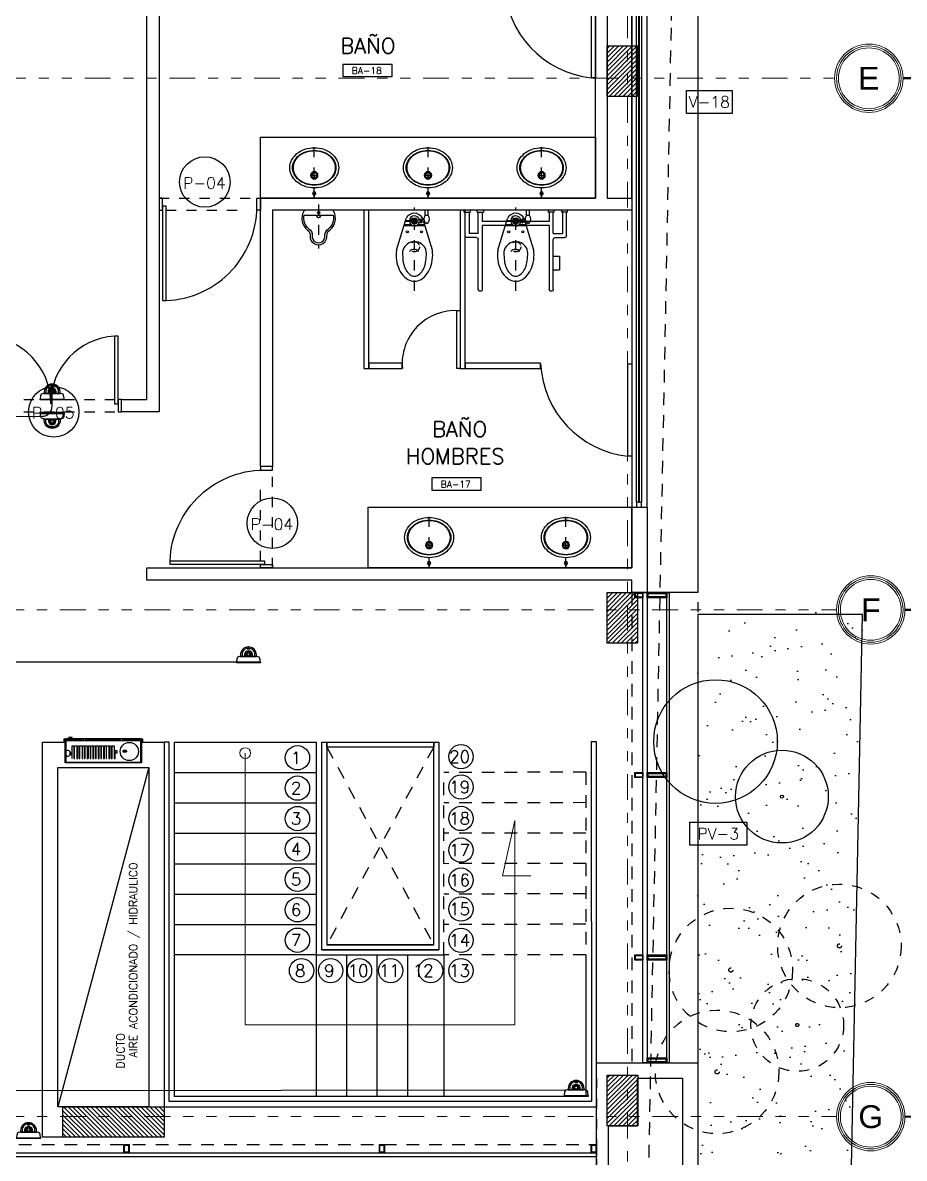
# Model space of a CAD drawing. Header units: millimetres. Extents: x 2056 to 4470, y 1400 to 3101.
# Drawn here: x 2177.15 to 2185.85, y 1517.41 to 1528.61 of the extents above; entities that cross this region are included whole.
import ezdxf
from ezdxf.enums import TextEntityAlignment as Align

# ---------------------------------------------------------------- set-up
doc = ezdxf.new("R2010")
doc.units = ezdxf.units.MM
for name, pattern in [('DASHED', [0.75, 0.5, -0.25]), ('DIVIDE', [31.75, 12.7, -6.35, 0, -6.35, 0, -6.35]), ('HIDDEN', [9.525, 6.35, -3.175]), ('HIDDEN2', [0.1875, 0.125, -0.0625])]:
    doc.linetypes.add(name, pattern=pattern)
for name, color, linetype in [('0-PROYECCION', 8, 'HIDDEN2'), ('A-252', 252, 'Continuous'), ('A-253', 253, 'Continuous'), ('A-ANNO-DIMS-GRID', 195, 'Continuous'), ('A-ANNO-DOOR', 134, 'Continuous'), ('A-ANNO-GLAZ', 124, 'Continuous'), ('A-ANNO-TEXT', 190, 'Continuous'), ('A-COLS', 6, 'Continuous'), ('A-COLS-HTCH', 8, 'Continuous'), ('A-DOOR', 154, 'Continuous'), ('A-DUCT', 251, 'Continuous'), ('A-FLOR-STRS', 2, 'Continuous'), ('A-FURN', 252, 'Continuous'), ('A-FURN-FIXD', 8, 'Continuous'), ('A-GRID-COLS', 75, 'DIVIDE'), ('A-PLAN-6', 9, 'Continuous'), ('A-PROY', 15, 'HIDDEN'), ('A-WALL-SILL', 205, 'Continuous'), ('Cableado', 134, 'Continuous'), ('Camara', 11, 'Continuous')]:
    doc.layers.add(name, color=color, linetype=linetype)
doc.layers.add('A-WALL', color=16, linetype='Continuous', lineweight=30)
doc.layers.add('PL MUEBLES', color=251, linetype='Continuous', lineweight=13)
doc.styles.add('NUEVO', font='SIMPLEX')
doc.styles.add('ROMAN', font='arial.ttf')
doc.styles.add('ROMANS', font='romans')
doc.styles.add('TEX2', font='simplex.shx')

# ---------------------------------------------------------------- blocks, each defined once
blk = doc.blocks.new('PUERTA 1.4 M - PL')
at = {"color": 251, "linetype": 'DASHED', "ltscale": 0.2}
for p, q in [((0.015, -0.086), (0.015, -1.416)), ((0.135, -0.086), (0.135, -1.416))]:
    blk.add_line(p, q, dxfattribs=at)
for points in [[(0.135, -0.051), (0.135, -0.086), (0.015, -0.086), (0.015, -0.051), (0.135, -0.051)], [(0.76, -0.086), (0.76, -0.121), (0.095, -0.121), (0.095, -0.086), (0.76, -0.086)], [(0.135, -1.451), (0.135, -1.416), (0.015, -1.416), (0.015, -1.451), (0.135, -1.451)], [(0.76, -1.416), (0.76, -1.381), (0.095, -1.381), (0.095, -1.416), (0.76, -1.416)]]:
    blk.add_lwpolyline(points)
for centre, start, end in [((0.092, -0.082), 270.2949, 356.6088), ((0.092, -1.421), 3.3912, 89.7051)]:
    blk.add_arc(centre, 0.67, start, end)
blk = doc.blocks.new('PUERTA1.00 CM-PL')
at = {"color": 251, "linetype": 'DASHED', "ltscale": 0.2}
for p, q in [((0, 0), (0.9, 0)), ((0.07, -0.12), (0.865, -0.12))]:
    blk.add_line(p, q, dxfattribs=at)
for points in [[(1, -0.12), (0.965, -0.12), (0.965, 0), (1, 0), (1, -0.12)], [(0, -0.12), (0.035, -0.12), (0.035, 0), (0, 0), (0, -0.12)], [(0.035, -1.011), (0.07, -1.011), (0.07, -0.08), (0.035, -0.08), (0.035, -1.011)]]:
    blk.add_lwpolyline(points)
blk.add_arc((0.034, -0.08), 0.932, 272.2234, 2.433)
blk = doc.blocks.new('LA04')
at = {"linetype": 'DASHED', "ltscale": 0.2}
blk.add_line((-0.055, 0), (0.45, 0), dxfattribs=at)
for p, q in [((0.166, 0), (0.166, 0.03)), ((-0.012, 0), (-0.043, 0)), ((0.166, 0), (0.135, 0)), ((0.166, 0), (0.196, 0)), ((0.166, 0), (0.166, -0.03))]:
    blk.add_line(p, q)
at = {"linetype": 'HIDDEN'}
blk.add_lwpolyline([(0.241, 0.207, -0.114209), (0.302, 0.193, -0.103673), (0.359, 0.149, -0.091583), (0.396, 0.083, -0.08455), (0.41, 0, -0.08455), (0.396, -0.083, -0.091583), (0.359, -0.149, -0.103673), (0.302, -0.193, -0.114209), (0.241, -0.207, -0.114209), (0.18, -0.193, -0.103673), (0.123, -0.149, -0.091583), (0.085, -0.083, -0.08455), (0.071, 0, -0.08455), (0.085, 0.083, -0.091583), (0.123, 0.149, -0.103673), (0.18, 0.193, -0.114209)], format="xyb", close=True, dxfattribs=at)
for centre, radius in [((-0.012, 0), 0.0165), ((0.166, 0), 0.0363), ((0.166, 0), 0.0256)]:
    blk.add_circle(centre, radius)
for centre, radius, start, end in [((0.241, 0.076), 0.165, 90, 116.6937), ((0.241, 0.076), 0.165, 63.3063, 90), ((0.289, 0.015), 0.244, 140.5184, 161.1589), ((0.289, 0.015), 0.217, 140.5184, 161.1589), ((0.259, 0.039), 0.206, 116.6937, 140.5184), ((0.259, 0.039), 0.179, 116.6937, 140.5184), ((0.241, 0.076), 0.138, 90, 116.6937), ((0.241, 0.076), 0.138, 63.3063, 90), ((0.222, 0.039), 0.179, 39.4816, 63.3063), ((0.222, 0.039), 0.206, 39.4816, 63.3063), ((0.193, 0.015), 0.217, 18.8411, 39.4816), ((0.193, 0.015), 0.244, 18.8411, 39.4816), ((0.334, 0), 0.292, 161.1589, 180), ((0.334, 0), 0.265, 161.1589, 180), ((0.147, 0), 0.265, 360, 18.8411), ((0.147, 0), 0.292, 360, 18.8411), ((0.365, 0.005), 0.323, 180.8967, 197.9444), ((0.289, -0.016), 0.244, 198.8411, 219.4816), ((0.334, 0), 0.265, 180, 198.8411), ((0.289, -0.016), 0.217, 198.8411, 219.4816), ((0.193, -0.016), 0.217, 320.5184, 341.1589), ((0.193, -0.016), 0.244, 320.5184, 341.1589), ((0.147, 0), 0.265, 341.1589, 360), ((0.147, 0), 0.292, 341.1589, 360), ((0.259, -0.04), 0.206, 219.4816, 243.3063), ((0.259, -0.04), 0.179, 219.4816, 243.3063), ((0.241, -0.077), 0.165, 243.3063, 270), ((0.241, -0.077), 0.138, 243.3063, 270), ((0.241, -0.077), 0.138, 270, 296.6937), ((0.241, -0.077), 0.165, 270, 296.6937), ((0.222, -0.04), 0.179, 296.6937, 320.5184), ((0.222, -0.04), 0.206, 296.6937, 320.5184)]:
    blk.add_arc(centre, radius, start, end)
blk = doc.blocks.new('MISNU')
for p, q in [((-0.23, 0.128), (0, 0.128)), ((0, 0.138), (0, 0.078)), ((0, 0.138), (0.02, 0.138)), ((0, 0.138), (0, 0.078)), ((-0.567, -0.001), (-0.567, 0.059)), ((-0.432, 0.059), (-0.567, 0.059)), ((-0.432, -0.001), (-0.432, 0.059)), ((-0.25, 0.018), (-0.25, 0.108)), ((0, 0.088), (-0.21, 0.088)), ((-0.21, -0.002), (-0.21, 0.088)), ((0.02, 0.078), (0, 0.078)), ((0, 0.008), (0, -0.052)), ((0, 0.008), (0.02, 0.008)), ((0, 0.008), (0, -0.052)), ((-0.76, -0.002), (-0.27, -0.002)), ((-0.13, -0.042), (-0.76, -0.042)), ((-0.13, -0.042), (-0.56, -0.042)), ((-0.21, -0.002), (0, -0.002)), ((-0.13, -0.042), (-0.13, -0.702)), ((0, -0.042), (-0.09, -0.042)), ((-0.09, -0.042), (-0.09, -0.702)), ((0.02, -0.052), (0, -0.052)), ((-0.13, -0.702), (-0.76, -0.702)), ((-0.76, -0.742), (-0.27, -0.742)), ((-0.13, -0.702), (-0.56, -0.702)), ((-0.25, -0.762), (-0.25, -0.852)), ((-0.21, -0.742), (-0.21, -0.832)), ((-0.21, -0.742), (0, -0.742)), ((0, -0.702), (-0.09, -0.702)), ((0, -0.752), (0, -0.692)), ((0, -0.752), (0, -0.692)), ((0.02, -0.692), (0, -0.692)), ((0, -0.752), (0.02, -0.752)), ((-0.23, -0.872), (0, -0.872)), ((0, -0.832), (-0.21, -0.832)), ((0, -0.882), (0, -0.822)), ((0, -0.882), (0, -0.822)), ((0.02, -0.822), (0, -0.822)), ((0, -0.882), (0.02, -0.882))]:
    blk.add_line(p, q)
for centre, start, end in [((-0.23, 0.108), 90, 180), ((-0.27, 0.018), 270, 360), ((-0.76, -0.022), 90, 270), ((-0.76, -0.722), 90, 270), ((-0.27, -0.762), 0, 90), ((-0.23, -0.852), 180, 270)]:
    blk.add_arc(centre, 0.02, start, end)
blk = doc.blocks.new('A$C5DF50C27')
at = {"linetype": 'HIDDEN2'}
for centre, radius in [((2.791, 2.847), 0.937), ((1.145, 2.481), 0.937), ((2.791, 2.847), 0.0314), ((1.145, 2.481), 0.0314), ((2.152, 1.647), 0.703), ((0.937, 0.937), 0.937), ((2.152, 1.647), 0.0236), ((0.937, 0.937), 0.0314)]:
    blk.add_circle(centre, radius, dxfattribs=at)
blk = doc.blocks.new('N-PUE')
blk.add_circle((0, 0), 0.00332)
at = {"style": 'NUEVO'}
blk.add_attdef('PUE', text='', height=0.0015, dxfattribs=at).set_placement((-0.00006, -0.00013), align=Align.MIDDLE)
blk = doc.blocks.new('REF-PU-100')
blk.add_lwpolyline([(0, 0.184), (0.74, 0.184), (0.74, 0), (0, 0)], close=True)
at = {"style": 'TEX2'}
blk.add_attdef('PU-000', text='', height=0.1, rotation=360, dxfattribs=at).set_placement((0.381, 0.041), align=Align.CENTER)
blk = doc.blocks.new('V')
blk.add_lwpolyline([(-0.003, -0.003), (-0.003, 0), (0.003, 0), (0.003, -0.003)], close=True)
at = {"style": 'NUEVO', "flags": 4}
blk.add_attdef('VEN', text='', height=0.0015, dxfattribs=at).set_placement((0, -0.0015), align=Align.MIDDLE)
blk = doc.blocks.new('P-V')
blk.add_lwpolyline([(-0.00375, -0.003), (-0.00375, 0), (0.00375, 0), (0.00375, -0.003)], close=True)
at = {"style": 'NUEVO', "flags": 4}
blk.add_attdef('PV', text='', height=0.0015, dxfattribs=at).set_placement((0, -0.0015), align=Align.MIDDLE_CENTER)
blk = doc.blocks.new('A$C35A46A2C')
for p, q in [((32.265, -16.307), (32.295, -16.307)), ((32.28, -16.316), (32.269, -16.316)), ((32.269, -16.316), (32.269, -16.32)), ((32.28, -16.312), (32.28, -16.316)), ((32.289, -16.316), (32.28, -16.316)), ((32.424, -16.329), (32.437, -16.329)), ((32.437, -16.329), (32.437, -16.291)), ((32.291, -16.831), (32.298, -16.831)), ((32.291, -16.86), (32.291, -16.831)), ((32.306, -16.86), (32.291, -16.86)), ((32.298, -16.87), (32.298, -16.831)), ((32.298, -16.831), (32.306, -16.831)), ((32.306, -16.86), (32.306, -16.831))]:
    blk.add_line(p, q)
at = {"color": 7}
for p, q in [((32.269, -16.32), (32.289, -16.32)), ((32.23, -16.752), (32.309, -16.752)), ((32.28, -16.767), (32.28, -16.752)), ((32.309, -16.767), (32.28, -16.767)), ((32.309, -16.752), (32.309, -16.767))]:
    blk.add_line(p, q, dxfattribs=at)
at = {"color": 2}
blk.add_lwpolyline([(32.421, -16.252), (32.392, -16.252), (32.392, -16.248), (32.424, -16.248), (32.424, -16.254), (32.424, -16.262), (32.404, -16.262), (32.404, -16.265), (32.192, -16.265), (32.192, -17.006), (32.404, -17.006), (32.404, -17.009), (32.424, -17.009), (32.424, -17.017), (32.424, -17.023), (32.392, -17.023), (32.392, -17.019), (32.421, -17.019), (32.421, -17.013), (32.399, -17.013), (32.399, -17.011), (32.187, -17.011), (32.187, -16.26), (32.399, -16.26), (32.399, -16.258), (32.421, -16.258)], close=True, dxfattribs=at)
at = {"color": 7}
for points in [[(32.23, -16.329), (32.354, -16.329), (32.354, -16.344), (32.23, -16.344), (32.23, -16.351), (32.353, -16.351), (32.353, -16.372), (32.23, -16.372), (32.23, -16.382)], [(32.23, -16.382), (32.354, -16.382), (32.354, -16.396), (32.23, -16.396), (32.23, -16.403), (32.353, -16.403), (32.353, -16.425), (32.23, -16.425), (32.23, -16.434)], [(32.23, -16.434), (32.354, -16.434), (32.354, -16.449), (32.23, -16.449), (32.23, -16.456), (32.353, -16.456), (32.353, -16.477), (32.23, -16.477), (32.23, -16.487)], [(32.23, -16.489), (32.354, -16.489), (32.354, -16.504), (32.23, -16.504), (32.23, -16.511), (32.353, -16.511), (32.353, -16.532), (32.23, -16.532), (32.23, -16.542)], [(32.23, -16.542), (32.354, -16.542), (32.354, -16.557), (32.23, -16.557), (32.23, -16.563), (32.353, -16.563), (32.353, -16.585), (32.23, -16.585), (32.23, -16.594)], [(32.23, -16.594), (32.354, -16.594), (32.354, -16.609), (32.23, -16.609), (32.23, -16.616), (32.353, -16.616), (32.353, -16.637), (32.23, -16.637), (32.23, -16.647)], [(32.23, -16.647), (32.354, -16.647), (32.354, -16.662), (32.23, -16.662), (32.23, -16.668), (32.353, -16.668), (32.353, -16.69), (32.23, -16.69), (32.23, -16.699)], [(32.23, -16.699), (32.354, -16.699), (32.354, -16.714), (32.23, -16.714), (32.23, -16.721), (32.353, -16.721), (32.353, -16.743), (32.23, -16.743), (32.23, -16.752)]]:
    blk.add_lwpolyline(points, dxfattribs=at)
for points in [[(32.405, -16.265), (32.405, -17.008), (32.424, -17.008), (32.424, -16.265)], [(32.405, -16.268), (32.405, -17.011), (32.424, -17.011), (32.424, -16.268)]]:
    blk.add_lwpolyline(points, close=True)
for points in [[(32.411, -16.27), (32.411, -16.44), (32.419, -16.44), (32.419, -16.27)], [(32.411, -16.455), (32.411, -16.624), (32.419, -16.624), (32.419, -16.455)], [(32.411, -16.635), (32.411, -16.805), (32.419, -16.805), (32.419, -16.635)], [(32.411, -16.822), (32.411, -16.991), (32.419, -16.991), (32.419, -16.822)]]:
    blk.add_lwpolyline(points, close=True, dxfattribs=at)
at = {"color": 1}
blk.add_circle((32.298, -16.892), 0.0899, dxfattribs=at)
at = {"color": 2}
blk.add_arc((32.28, -16.284), 0.0277, 147.5198, 32.4802, dxfattribs=at)
blk = doc.blocks.new('lote')
at = {"layer": '0-PROYECCION'}
blk.add_lwpolyline([(28.221, 54.476), (28.818, 37.127), (28.646, 33.967), (28.512, 27.473), (28.196, 12.156)], dxfattribs=at)
blk = doc.blocks.new('FLUXOMET')
at = {"linetype": 'DASHED', "ltscale": 0.2}
blk.add_line((-0.135, -0.794), (-0.135, 0.026), dxfattribs=at)
for p, q in [((-0.03, -0.05), (-0.03, 0)), ((0, -0.05), (0, 0)), ((-0.312, -0.393), (-0.217, -0.08)), ((-0.218, -0.1), (-0.169, -0.102)), ((-0.218, -0.11), (-0.169, -0.108)), ((-0.169, -0.095), (-0.169, -0.115)), ((-0.169, -0.095), (-0.16, -0.095)), ((-0.11, -0.095), (-0.075, -0.095)), ((-0.075, -0.09), (-0.075, -0.121)), ((-0.065, -0.09), (-0.065, -0.121)), ((-0.065, -0.095), (-0.041, -0.095)), ((-0.048, -0.095), (-0.053, -0.08)), ((-0.03, -0.05), (0, -0.05)), ((-0.165, -0.145), (-0.24, -0.145)), ((-0.03, -0.155), (-0.24, -0.155)), ((-0.169, -0.115), (-0.16, -0.115)), ((-0.11, -0.115), (-0.075, -0.115)), ((-0.03, -0.145), (-0.105, -0.145)), ((-0.065, -0.115), (-0.035, -0.115)), ((0.042, -0.393), (-0.042, -0.115)), ((-0.03, -0.124), (0, -0.124))]:
    blk.add_line(p, q)
for points in [[(-0.11, -0.12), (-0.11, -0.09, 0.414214), (-0.12, -0.08), (-0.15, -0.08, 0.414214), (-0.16, -0.09), (-0.16, -0.12, 0.414214), (-0.15, -0.13), (-0.12, -0.13, 0.414214)], [(-0.12, -0.11), (-0.12, -0.1, 0.414214), (-0.13, -0.09), (-0.14, -0.09, 0.414214), (-0.15, -0.1), (-0.15, -0.11, 0.414214), (-0.14, -0.12), (-0.13, -0.12, 0.414214)]]:
    blk.add_lwpolyline(points, format="xyb", close=True)
for points in [[(-0.312, -0.393, 0.031557), (-0.315, -0.44, 0.069931), (-0.301, -0.543, 0.08175), (-0.262, -0.624, 0.106924), (-0.2, -0.682, 0.135616), (-0.135, -0.7, 0.135616), (-0.07, -0.682, 0.106924), (-0.008, -0.624, 0.08175), (0.031, -0.543, 0.069931), (0.045, -0.44, 0.069931)], [(0.045, -0.44, 0.031557), (0.042, -0.393, 0.08175)], [(-0.25, -0.46, 0.061489), (-0.241, -0.536, 0.074798), (-0.216, -0.594, 0.106998), (-0.176, -0.637, 0.151173), (-0.135, -0.65, 0.151173), (-0.094, -0.637, 0.106998), (-0.054, -0.594, 0.074798), (-0.029, -0.536, 0.061489), (-0.02, -0.46, 0.061489)]]:
    blk.add_lwpolyline(points, format="xyb")
for centre in [(-0.205, -0.212), (-0.065, -0.212)]:
    blk.add_circle(centre, 0.01)
at = {"linetype": 'DASHED', "ltscale": 0.05}
blk.add_circle((-0.135, -0.36), 0.05, dxfattribs=at)
for centre, radius, start, end in [((-0.208, -0.105), 0.0105, 151.4318, 208.5682), ((-0.135, -0.123), 0.0927, 27.4359, 152.5641), ((-0.135, -0.105), 0.05, 11.537, 175.6272), ((-0.135, -0.105), 0.05, 184.3728, 348.463), ((-0.07, -0.093), 0.00585, 31.3137, 148.6863), ((0.022, -0.087), 0.0641, 144.6703, 215.3297), ((-0.052, -0.087), 0.0641, 324.6703, 35.3297), ((-0.07, -0.118), 0.00585, 211.3137, 328.6863), ((-0.015, -0.112), 0.019, 217.7739, 322.2261), ((-0.135, -0.429), 0.119, 344.9524, 195.0476), ((-0.139, -0.447), 0.0596, 42.88, 137.12)]:
    blk.add_arc(centre, radius, start, end)
blk = doc.blocks.new('ORI05')
for points in [[(0.149, -0.009, 0.237824), (0.136, 0), (0.136, 0), (-0.136, 0), (-0.136, 0, 0.118761), (-0.147, -0.01), (-0.147, -0.01, 0.352006), (-0.11, -0.197), (-0.11, -0.197, -0.298055), (-0.083, -0.251), (-0.083, -0.251, 1.114225), (0.081, -0.251), (0.081, -0.251, -0.253067), (0.112, -0.197), (0.112, -0.197, 0.351336), (0.149, -0.009)], [(-0.011, -0.025, -1), (0.014, -0.025, -1)]]:
    blk.add_lwpolyline(points, format="xyb", close=True)
at = {"linetype": 'DASHED', "ltscale": 0.2}
blk.add_lwpolyline([(0, 0.057), (0, -0.379)], dxfattribs=at)
for points in [[(-0.097, -0.182, -0.282743), (-0.141, -0.05), (-0.141, -0.05), (0.143, -0.05), (0.143, -0.05, -0.281816), (0.099, -0.182)], [(0.016, -0.05, -0.139381), (0.018, -0.059, -1), (-0.017, -0.059, -0.139381), (-0.014, -0.05)], [(0.013, -0.05, -0.160338), (0.016, -0.059, -1), (-0.015, -0.059, -0.160338), (-0.012, -0.05)], [(-0.1, -0.18, -0.298055), (-0.063, -0.253), (-0.063, -0.253, 1.114225), (0.061, -0.253)], [(0.061, -0.25, -0.253067), (0.102, -0.18)]]:
    blk.add_lwpolyline(points, format="xyb")
blk = doc.blocks.new('EJE LETRA')
at = {"const_width": 0.06}
blk.add_lwpolyline([(2.068, 0), (1.7, 0)], dxfattribs=at)
at = {"linetype": 'Continuous', "lineweight": 9}
for radius in [0.9, 0.85, 0.8]:
    blk.add_circle((0.8, 0), radius, dxfattribs=at)
at = {"lineweight": 9, "style": 'ROMAN'}
blk.add_attdef('A', (0.601, -0.273), '', height=0.6, dxfattribs=at)
blk = doc.blocks.new('EJES 2 P')
at = {"layer": 'A-COLS-HTCH'}
h = blk.add_hatch(dxfattribs=at)
h.set_pattern_fill('ANSI31', color=256, scale=0.01, style=0)
h.set_pattern_definition([(45, (-989025.667623, -1733132.15119), (-0.02245064030267, 0.02245064030267), [])])
h.paths.add_polyline_path([(22.583, 14.115), (22.883, 14.115), (22.883, 13.615), (22.583, 13.615)])
h = blk.add_hatch(dxfattribs=at)
h.set_pattern_fill('ANSI31', color=256, scale=0.01, angle=90, style=0)
h.set_pattern_definition([(135, (-989111.833194, -1733111.416112), (-0.02245064030267, -0.02245064030267), [])])
h.paths.add_polyline_path([(13.323, 13.886), (14.323, 13.886), (14.323, 13.736), (13.323, 13.736)])
h.paths.add_polyline_path([(17.212, 3.648), (18.212, 3.648), (18.212, 3.348), (17.212, 3.348)])
h = blk.add_hatch(dxfattribs=at)
h.set_pattern_fill('ANSI31', color=256, scale=0.01, style=0)
h.set_pattern_definition([(45, (-989025.667623, -1733137.39575), (-0.02245064030267, 0.02245064030267), [])])
h.paths.add_polyline_path([(22.583, 8.721), (22.883, 8.721), (22.883, 8.221), (22.583, 8.221)])
h = blk.add_hatch(dxfattribs=at)
h.set_pattern_fill('ANSI31', color=256, scale=0.01, style=0)
h.set_pattern_definition([(45, (-989025.667417, -1733142.305298), (-0.02245064030267, 0.02245064030267), [])])
h.paths.add_polyline_path([(22.584, 3.961), (22.884, 3.961), (22.884, 3.461), (22.584, 3.461)])
at = {"layer": 'A-COLS'}
for points in [[(22.583, 14.115), (22.883, 14.115), (22.883, 13.615), (22.583, 13.615)], [(22.583, 8.721), (22.883, 8.721), (22.883, 8.221), (22.583, 8.221)], [(22.584, 3.961), (22.884, 3.961), (22.884, 3.461), (22.584, 3.461)], [(17.212, 3.648), (18.212, 3.648), (18.212, 3.348), (17.212, 3.348)]]:
    blk.add_lwpolyline(points, close=True, dxfattribs=at)
at = {"layer": 'A-GRID-COLS', "lineweight": 9, "ltscale": 0.02}
blk.add_line((22.783, -0.004), (22.783, 37.109), dxfattribs=at)
for points in [[(9.913, 13.796), (24.846, 13.796)], [(-0.352, 8.551), (24.846, 8.551)], [(-0.351, 3.551), (24.847, 3.551)]]:
    blk.add_lwpolyline(points, dxfattribs=at)
at = {"layer": 'A-ANNO-DIMS-GRID'}
ref = blk.add_blockref('EJE LETRA', (24.865, 13.796), dxfattribs=dict(at, xscale=0.375, yscale=0.3749999850988388, zscale=0.375))
ref.add_attrib('A', 'E', dxfattribs={"layer": '0', "lineweight": 9, "height": 0.225, "style": 'ROMAN'}).set_placement((25.165, 13.796), align=Align.MIDDLE_CENTER)
ref = blk.add_blockref('EJE LETRA', (24.884, 8.551), dxfattribs=dict(at, xscale=0.375, yscale=0.3749999850988388, zscale=0.375))
ref.add_attrib('A', 'F', dxfattribs={"layer": '0', "lineweight": 9, "height": 0.225, "style": 'ROMAN'}).set_placement((25.184, 8.551), align=Align.MIDDLE_CENTER)
ref = blk.add_blockref('EJE LETRA', (24.884, 3.551), dxfattribs=dict(at, xscale=0.375, yscale=0.3749999850988388, zscale=0.375))
ref.add_attrib('A', 'G', dxfattribs={"layer": '0', "lineweight": 9, "height": 0.225, "style": 'ROMAN'}).set_placement((25.184, 3.551), align=Align.MIDDLE_CENTER)
blk = doc.blocks.new('ESCALERA PPAL')
at = {"layer": '0-PROYECCION'}
for p, q in [((4.06, 0.104), (2.66, 0.102)), ((2.66, -1.698), (2.66, 0.102)), ((4.06, 0.104), (4.06, -1.696)), ((4.06, -0.196), (2.66, -0.198)), ((4.06, -0.496), (2.66, -0.498)), ((4.06, -0.796), (2.66, -0.798)), ((4.06, -1.096), (2.66, -1.098)), ((4.06, -1.396), (2.66, -1.398)), ((4.06, -1.696), (2.66, -1.698))]:
    blk.add_line(p, q, dxfattribs=at)
at = {"layer": 'A-ANNO-TEXT'}
for centre in [(1.216, 0.247), (2.83, 0.258), (1.216, -0.053), (2.83, -0.042), (1.216, -0.353), (2.83, -0.352), (1.216, -0.653), (2.83, -0.664), (1.216, -0.953), (2.83, -0.96), (1.216, -1.253), (2.83, -1.246), (1.216, -1.553), (2.83, -1.554), (1.256, -1.853), (1.544, -1.853), (1.828, -1.853), (2.136, -1.853), (2.53, -1.853), (2.83, -1.853)]:
    blk.add_circle(centre, 0.12, dxfattribs=at)
at = {"layer": 'A-FLOR-STRS'}
for p, q in [((0, 0.402), (0, -3.096)), ((0, 0.402), (1.4, 0.402)), ((1.4, 0.402), (1.4, -1.698)), ((0, 0.102), (1.4, 0.102)), ((0, -0.198), (1.4, -0.198)), ((0, -0.498), (1.4, -0.498)), ((0, -0.798), (1.4, -0.798)), ((0, -1.098), (1.4, -1.098)), ((0, -1.398), (1.4, -1.398)), ((1.456, -1.648), (2.61, -1.648)), ((2.56, -1.598), (1.506, -1.598)), ((1.4, -1.698), (0, -1.698)), ((1.4, -1.698), (1.4, -3.096)), ((1.4, -1.698), (2.66, -1.698)), ((1.7, -1.698), (1.7, -3.096)), ((2, -1.698), (2, -3.096)), ((2.3, -1.698), (2.3, -3.096)), ((2.66, -1.698), (2.66, -3.096)), ((4.06, -3.096), (0, -3.096))]:
    blk.add_line(p, q, dxfattribs=at)
blk.add_lwpolyline([(4.06, -1.696), (4.06, -3.096)], dxfattribs=at)
at = {"layer": 'A-FURN'}
for points in [[(-0.05, 0.402), (-0.1, 0.402), (-0.1, -3.198), (4.115, -3.198), (4.165, -3.198), (4.165, 0.405), (4.115, 0.405), (4.116, -3.146), (-0.05, -3.146)], [(1.456, 0.402), (1.506, 0.402), (1.506, -1.598), (2.56, -1.598), (2.56, 0.402), (2.61, 0.402), (2.61, -1.648), (1.456, -1.648)]]:
    blk.add_lwpolyline(points, close=True, dxfattribs=at)
at = {"layer": 'PL MUEBLES'}
for p, q in [((0.7, 0.293), (0.7, -2.387)), ((0.7, -2.387), (1.853, -2.387))]:
    blk.add_line(p, q, dxfattribs=at)
at = {"layer": 'PL MUEBLES', "linetype": 'HIDDEN'}
blk.add_lwpolyline([(1.853, -2.387), (3.36, -2.387), (3.36, -0.372), (3.239, -0.917), (3.52, -0.917)], dxfattribs=at)
at = {"layer": 'PL MUEBLES'}
blk.add_circle((0.7, 0.293), 0.0532, dxfattribs=at)
at = {"layer": 'A-ANNO-TEXT', "style": 'ROMANS'}
for s, p in [('1', (1.202, 0.247)), ('20', (2.816, 0.258)), ('2', (1.202, -0.053)), ('19', (2.816, -0.042)), ('3', (1.202, -0.353)), ('18', (2.816, -0.352)), ('4', (1.202, -0.653)), ('17', (2.816, -0.664)), ('5', (1.202, -0.953)), ('16', (2.816, -0.96)), ('6', (1.202, -1.253)), ('15', (2.816, -1.246)), ('7', (1.202, -1.553)), ('14', (2.816, -1.554)), ('8', (1.243, -1.853)), ('9', (1.53, -1.853)), ('10', (1.814, -1.853)), ('11', (2.123, -1.853)), ('12', (2.456, -1.853)), ('13', (2.816, -1.853))]:
    blk.add_text(s, height=0.12, dxfattribs=at).set_placement(p, align=Align.MIDDLE)
blk = doc.blocks.new('Camara-B')
at = {"layer": 'Camara'}
for points in [[(-0.0297, 0.0145), (-0.0298, 0.016), (0.0293, 0.016), (0.0292, 0.0145)], [(0.0292, 0.0145), (0.0292, 0.0143), (-0.0297, 0.0143), (-0.0297, 0.0145)]]:
    blk.add_lwpolyline(points, close=True, dxfattribs=at)
for points in [[(-0.0297, 0.0139, 0.072126), (-0.0279, 0.0033, 0.171597), (-0.0271, 0.0023, 0.084432), (-0.022, 0.0001, 0.060784), (-0.0216, 0), (0.021, 0, 0.060784), (0.0215, 0.0001, 0.084432), (0.0266, 0.0023, 0.171597), (0.0274, 0.0033, 0.072126), (0.0292, 0.0139)], [(-0.0199, 0), (-0.0199, -0.0037, 1), (0.0194, -0.0037), (0.0194, 0)], [(-0.015, -0.011, 0.641525), (0.0145, -0.011), (0.0155, -0.0107), (0.0155, 0), (0.0087, 0), (0.0087, -0.0054, -1), (-0.0092, -0.0054), (-0.0092, 0), (-0.016, 0), (-0.016, -0.0107)], [(-0.0067, 0), (-0.0067, -0.0054, 1), (0.0062, -0.0054), (0.0062, 0), (0.0058, 0), (0.0058, -0.0054, -1), (-0.0063, -0.0054), (-0.0063, 0)], [(0.0029, -0.0006), (0.0029, -0.0008, -0.541232), (0.0027, -0.0009, 0.302819), (-0.0033, -0.0009, -0.541232), (-0.0034, -0.0008), (-0.0034, -0.0006, 3.288548)], [(0.0027, -0.0189, 1), (0.0027, -0.0184), (-0.0032, -0.0184, 1), (-0.0032, -0.0189)], [(0.0021, -0.0194, 1), (0.0021, -0.019), (-0.0026, -0.019, 1), (-0.0026, -0.0194)], [(0.0015, -0.02, 1), (0.0015, -0.0195), (-0.002, -0.0195, 1), (-0.002, -0.02)]]:
    blk.add_lwpolyline(points, format="xyb", close=True, dxfattribs=at)
blk.add_circle((-0.0003, -0.0055), 0.00358, dxfattribs=at)

msp = doc.modelspace()

# ---------------------------------------------------------------- hatches: boundary and pattern name
at = {"layer": 'A-PLAN-6'}
h = msp.add_hatch(dxfattribs=at)
h.set_pattern_fill('AR-SAND', color=256, scale=0.01, style=0)
h.set_pattern_definition([(37.5, (-986881.49958, -1731597.15156), (-0.01600031296, 0.48941323733), [0, -0.38608, 0, -0.4318, 0, -0.41275]), (7.5, (-986881.4996, -1731597.15156), (0.44952328314, 0.71682510057), [0, -0.20828, 0, -0.34798, 0, -0.13335]), (327.5, (-986881.812, -1731597.15156), (0.79099237024, 0.00143718468), [0, -0.127, 0, -0.4572, 0, -0.5969]), (317.5, (-986881.812, -1731597.15156), (0.76355645247, 0.22292932326), [0, -0.0635, 0, -0.29972, 0, -0.3429])])
h.paths.add_polyline_path([(2170.114, 1516.89), (2170.231, 1515.038), (2185.303, 1516.003), (2185.439, 1522.812), (2183.81, 1522.77), (2183.81, 1516.89)])

# ---------------------------------------------------------------- linework, layer by layer
at = {"layer": '0-PROYECCION'}
for points, elevation in [([(2183.16, 1522.985), (2183.16, 1518.346)], 0.229), ([(2183.31, 1522.986), (2183.31, 1518.346)], 0), ([(2183.31, 1522.985), (2183.31, 1518.346)], 0), ([(2168.112, 1517.54), (2182.81, 1517.54)], 0.229)]:
    msp.add_lwpolyline(points, dxfattribs=dict(at, elevation=elevation))
for points in [[(2180.151, 1521.462), (2181.205, 1519.512)], [(2181.205, 1521.462), (2180.151, 1519.512)]]:
    msp.add_lwpolyline(points, dxfattribs=at)
at = {"layer": 'A-252'}
for points, elevation in [([(2183.505, 1522.936), (2183.31, 1522.936), (2183.31, 1522.986), (2183.505, 1522.986)], 0.229), ([(2183.495, 1522.946), (2183.32, 1522.946), (2183.32, 1522.976), (2183.495, 1522.976)], 0.229), ([(2183.53, 1518.346), (2183.505, 1518.346), (2183.505, 1522.986), (2183.53, 1522.986)], 0.687), ([(2183.505, 1521.161), (2183.31, 1521.161), (2183.31, 1521.211), (2183.505, 1521.211)], 0.229), ([(2183.495, 1521.171), (2183.32, 1521.171), (2183.32, 1521.201), (2183.495, 1521.201)], 0.229), ([(2183.505, 1519.361), (2183.31, 1519.361), (2183.31, 1519.411), (2183.505, 1519.411)], 0.229), ([(2183.495, 1519.371), (2183.32, 1519.371), (2183.32, 1519.401), (2183.495, 1519.401)], 0.229), ([(2183.505, 1518.346), (2183.31, 1518.346), (2183.31, 1518.396), (2183.505, 1518.396)], 0.458), ([(2183.495, 1518.356), (2183.32, 1518.356), (2183.32, 1518.386), (2183.495, 1518.386)], 0.458)]:
    msp.add_lwpolyline(points, close=True, dxfattribs=dict(at, elevation=elevation))
at = {"layer": 'A-ANNO-GLAZ', "ltscale": 1.5}
for points, elevation in [([(2183.255, 1529.989), (2183.255, 1523.88), (2183.205, 1523.88), (2183.205, 1529.989)], 0.229), ([(2183.205, 1523.88), (2183.205, 1523.83), (2183.255, 1523.83), (2183.255, 1523.88)], 0.229), ([(2178.149, 1517.54), (2178.199, 1517.54), (2178.199, 1517.46), (2178.149, 1517.46)], -0.229), ([(2178.154, 1517.535), (2178.194, 1517.535), (2178.194, 1517.465), (2178.154, 1517.465)], -0.229), ([(2180.669, 1517.54), (2180.719, 1517.54), (2180.719, 1517.46), (2180.669, 1517.46)], -0.229), ([(2180.674, 1517.535), (2180.714, 1517.535), (2180.714, 1517.465), (2180.674, 1517.465)], -0.229)]:
    msp.add_lwpolyline(points, close=True, dxfattribs=dict(at, elevation=elevation))
at = {"layer": 'A-ANNO-GLAZ', "ltscale": 1.5, "elevation": 0.229}
msp.add_lwpolyline([(2183.225, 1529.989), (2183.225, 1523.88), (2183.235, 1523.88), (2183.235, 1529.989), (2183.225, 1529.989)], dxfattribs=at)
at = {"layer": 'A-ANNO-GLAZ', "ltscale": 1.5}
for points in [[(2183.19, 1522.936), (2183.19, 1522.986), (2183.27, 1522.986), (2183.27, 1522.936)], [(2183.195, 1522.941), (2183.195, 1522.981), (2183.265, 1522.981), (2183.265, 1522.941)], [(2183.19, 1521.161), (2183.19, 1521.211), (2183.27, 1521.211), (2183.27, 1521.161)], [(2183.195, 1521.166), (2183.195, 1521.206), (2183.265, 1521.206), (2183.265, 1521.166)], [(2183.19, 1519.361), (2183.19, 1519.411), (2183.27, 1519.411), (2183.27, 1519.361)], [(2183.195, 1519.366), (2183.195, 1519.406), (2183.265, 1519.406), (2183.265, 1519.366)], [(2168.114, 1517.46), (2182.81, 1517.46), (2182.81, 1517.42), (2168.114, 1517.42)], [(2182.76, 1517.54), (2182.81, 1517.54), (2182.81, 1517.46), (2182.76, 1517.46)], [(2182.765, 1517.535), (2182.805, 1517.535), (2182.805, 1517.465), (2182.765, 1517.465)]]:
    msp.add_lwpolyline(points, close=True, dxfattribs=at)
msp.add_lwpolyline([(2183.31, 1522.986), (2183.31, 1518.346), (2183.27, 1518.346), (2183.27, 1522.986), (2183.31, 1522.986)], dxfattribs=at)
at = {"layer": 'A-DUCT'}
msp.add_lwpolyline([(2178.395, 1521.26), (2177.495, 1517.912)], dxfattribs=at)
at = {"layer": 'A-FURN', "elevation": 0.229}
for points in [[(2182.801, 1528.979), (2182.801, 1528.066), (2182.761, 1528.066), (2182.761, 1528.979), (2182.801, 1528.979)], [(2181.465, 1525.199), (2181.435, 1525.199), (2181.435, 1525.769), (2181.465, 1525.769), (2181.465, 1525.199)], [(2180.565, 1525.199), (2180.895, 1525.199), (2180.895, 1525.249), (2180.565, 1525.249), (2180.565, 1525.199)], [(2181.515, 1525.199), (2182.26, 1525.199), (2182.26, 1525.249), (2181.515, 1525.249), (2181.515, 1525.199)], [(2183.16, 1525.245), (2183.16, 1524.333), (2183.12, 1524.333), (2183.12, 1525.245), (2183.16, 1525.245)]]:
    msp.add_lwpolyline(points, dxfattribs=at)
for points in [[(2179.496, 1526.879), (2179.496, 1527.479), (2182.801, 1527.479), (2182.801, 1526.879)], [(2180.515, 1526.759), (2180.515, 1525.199), (2180.565, 1525.199), (2180.565, 1526.759)], [(2181.465, 1526.759), (2181.465, 1525.199), (2181.515, 1525.199), (2181.515, 1526.759)], [(2180.56, 1523.23), (2180.56, 1523.83), (2183.16, 1523.83), (2183.16, 1523.23)]]:
    msp.add_lwpolyline(points, close=True, dxfattribs=at)
at = {"layer": 'A-FURN'}
msp.add_lwpolyline([(2180.151, 1521.512), (2181.205, 1521.512), (2181.205, 1521.462), (2180.151, 1521.462), (2180.151, 1521.512)], dxfattribs=at)
for centre, radius, start, end in [((2182.864, 1529.025, 0.229), 0.965, 182.777, 263.8353), ((2181.418, 1525.245, 0.229), 0.524, 86.4223, 185.1054), ((2183.224, 1525.292, 0.229), 0.965, 182.777, 263.8353)]:
    msp.add_arc(centre, radius, start, end, dxfattribs=at)
at = {"layer": 'A-PLAN-6'}
msp.add_lwpolyline([(2170.114, 1516.89), (2170.114, 1515.031), (2185.303, 1516.003), (2185.438, 1522.77), (2183.81, 1522.77), (2183.81, 1516.89)], close=True, dxfattribs=at)
for centre, radius in [((2183.986, 1521.517), 0.61), ((2184.641, 1520.974), 0.458), ((2184.641, 1520.974), 0.0153)]:
    msp.add_circle(centre, radius, dxfattribs=at)
at = {"layer": 'A-PROY', "ltscale": 0.01}
msp.add_lwpolyline([(2183.31, 1550.892), (2183.81, 1550.892), (2183.81, 1518.346), (2183.81, 1518.346)], dxfattribs=at)
at = {"layer": 'A-PROY', "ltscale": 0.01, "elevation": 0.229}
msp.add_lwpolyline([(2182.81, 1518.196), (2182.81, 1516.89)], dxfattribs=at)
at = {"layer": 'A-WALL', "elevation": 0.229}
for points in [[(2178.375, 1524.89), (2178.375, 1530.659), (2183.31, 1530.659), (2183.31, 1530.039)], [(2182.917, 1526.879), (2183.16, 1526.879), (2183.16, 1530.539), (2178.495, 1530.539), (2178.495, 1524.77), (2178.495, 1524.77), (2178.375, 1524.77), (2178.375, 1524.77), (2178.125, 1524.77)], [(2182.801, 1526.879), (2182.801, 1528.709), (2182.801, 1529.029), (2183.16, 1529.029)], [(2183.16, 1528.909), (2182.917, 1528.909), (2182.917, 1526.879)], [(2183.16, 1526.759), (2179.615, 1526.759), (2179.615, 1524.23), (2179.495, 1524.23), (2179.495, 1526.759), (2179.495, 1526.759), (2179.495, 1526.879), (2182.801, 1526.879)], [(2183.31, 1522.986), (2183.31, 1522.986), (2183.16, 1522.986), (2183.16, 1523.11), (2178.375, 1523.11), (2178.375, 1523.23), (2179.618, 1523.23), (2179.618, 1523.23), (2183.16, 1523.23), (2183.16, 1523.83), (2183.16, 1523.83)], [(2183.31, 1523.83), (2183.31, 1522.986)], [(2182.81, 1518.346), (2183.81, 1518.346), (2183.81, 1516.89), (2182.81, 1516.89), (2182.81, 1518.346)]]:
    msp.add_lwpolyline(points, dxfattribs=at)
at = {"layer": 'A-WALL'}
for points in [[(2178.125, 1524.77), (2178.125, 1524.77), (2178.125, 1524.89), (2178.375, 1524.89)], [(2178.545, 1521.512), (2178.545, 1517.612), (2178.545, 1517.612), (2177.345, 1517.612), (2177.345, 1521.512), (2177.57, 1521.512), (2177.57, 1521.308)], [(2178.321, 1521.308), (2178.321, 1521.512), (2178.545, 1521.512)]]:
    msp.add_lwpolyline(points, dxfattribs=at)
msp.add_lwpolyline([(2178.395, 1521.26), (2178.395, 1517.912), (2177.495, 1517.912), (2177.495, 1521.26)], close=True, dxfattribs=at)
at = {"layer": 'A-WALL', "elevation": 0.229}
msp.add_lwpolyline([(2182.93, 1517.726), (2183.217, 1517.726), (2183.217, 1518.196), (2183.66, 1518.196), (2183.66, 1517.04), (2182.93, 1517.04)], close=True, dxfattribs=at)
at = {"layer": 'A-WALL-SILL'}
msp.add_lwpolyline([(2183.31, 1550.892), (2183.81, 1550.892), (2183.81, 1522.986), (2183.31, 1522.986)], dxfattribs=at)
at = {"layer": 'A-WALL-SILL', "elevation": 0.229}
msp.add_lwpolyline([(2183.31, 1523.83), (2183.31, 1530.039), (2183.16, 1530.039), (2183.16, 1523.83)], close=True, dxfattribs=at)
at = {"layer": 'Cableado', "lineweight": 30}
for p, q in [((2179.259, 1522.301), (2171.147, 1522.293, 0.229)), ((2182.504, 1518.076), (2171.151, 1518.066, 0.229))]:
    msp.add_line(p, q, dxfattribs=at)
at = {"layer": 'Cableado', "lineweight": 30, "elevation": 0.229}
msp.add_lwpolyline([(2171.145, 1524.695), (2177.341, 1524.726, 0.414006), (2177.44, 1524.827), (2177.44, 1524.973)], format="xyb", dxfattribs=at)

# ---------------------------------------------------------------- block references
msp.add_blockref('ESCALERA PPAL', (2178.645, 1521.11))
at = {"layer": 'A-253', "rotation": 0.05004741709467889}
msp.add_blockref('lote', (2155.059, 1501.062), dxfattribs=at)
at = {"layer": 'A-ANNO-DIMS-GRID'}
msp.add_blockref('EJES 2 P', (2160.334, 1514.265), dxfattribs=at)
at = {"layer": 'A-ANNO-DOOR'}
ref = msp.add_blockref('REF-PU-100', (2180.796, 1528.077), dxfattribs=dict(at, xscale=-0.6588565300917508, yscale=0.65885652997531, zscale=0.6588565300582514, rotation=1.595504872220488e-05))
ref.add_attrib('PU-000', 'BA-18', dxfattribs={"layer": '0', "height": 0.0659, "rotation": 0, "style": 'TEX2'}).set_placement((2180.545, 1528.104), align=Align.CENTER)
ref = msp.add_blockref('N-PUE', (2178.947, 1527.037), dxfattribs=dict(at, xscale=75, yscale=75, zscale=75))
ref.add_attrib('PUE', 'P-04', dxfattribs={"layer": '0', "color": 0, "height": 0.1125, "style": 'NUEVO'}).set_placement((2178.943, 1527.027), align=Align.MIDDLE)
ref = msp.add_blockref('N-PUE', (2177.456, 1524.77), dxfattribs=dict(at, xscale=75, yscale=75, zscale=75))
ref.add_attrib('PUE', 'P-05', dxfattribs={"layer": '0', "color": 0, "height": 0.1125, "style": 'NUEVO'}).set_placement((2177.451, 1524.76), align=Align.MIDDLE)
ref = msp.add_blockref('REF-PU-100', (2181.674, 1523.996), dxfattribs=dict(at, xscale=-0.6588565300917508, yscale=0.65885652997531, zscale=0.6588565300582514, rotation=1.595504872220488e-05))
ref.add_attrib('PU-000', 'BA-17', dxfattribs={"layer": '0', "height": 0.0659, "rotation": 0, "style": 'TEX2'}).set_placement((2181.423, 1524.022), align=Align.CENTER)
ref = msp.add_blockref('N-PUE', (2179.613, 1523.671), dxfattribs=dict(at, xscale=75, yscale=75, zscale=75))
ref.add_attrib('PUE', 'P-04', dxfattribs={"layer": '0', "color": 0, "height": 0.1125, "style": 'NUEVO'}).set_placement((2179.609, 1523.661), align=Align.MIDDLE)
at = {"layer": 'A-ANNO-GLAZ'}
ref = msp.add_blockref('V', (2183.925, 1527.94), dxfattribs=dict(at, xscale=75, yscale=75, zscale=75))
ref.add_attrib('VEN', 'V-18', dxfattribs={"layer": '0', "color": 0, "height": 0.1125, "style": 'NUEVO', "flags": 4}).set_placement((2183.925, 1527.828), align=Align.MIDDLE)
at = {"layer": 'A-ANNO-GLAZ', "xscale": 75, "yscale": 75, "zscale": 75}
msp.add_blockref('P-V', (2184.013, 1520.72), dxfattribs=at).add_auto_attribs({'PV': 'PV-3'})
at = {"layer": 'A-DOOR'}
msp.add_blockref('PUERTA1.00 CM-PL', (2178.495, 1526.879, 0.229), dxfattribs=at)
at = {"layer": 'A-DOOR', "rotation": 90}
msp.add_blockref('PUERTA 1.4 M - PL', (2176.674, 1524.755), dxfattribs=at)
at = {"layer": 'A-DOOR', "xscale": -1, "rotation": 270}
msp.add_blockref('PUERTA1.00 CM-PL', (2179.615, 1523.23, 0.229), dxfattribs=at)
at = {"layer": 'A-FURN', "xscale": -1, "rotation": 270}
msp.add_blockref('MISNU', (2182.387, 1526.739, 0.229), dxfattribs=at)
at = {"layer": 'A-FURN', "rotation": 90}
msp.add_blockref('A$C35A46A2C', (2161.31, 1489.121), dxfattribs=at)
at = {"layer": 'A-FURN-FIXD', "xscale": -1, "rotation": 270}
for p in [(2180.027, 1526.937, 0.229), (2181.149, 1526.937, 0.229), (2182.27, 1526.937, 0.229), (2181.16, 1523.289, 0.229), (2182.51, 1523.289, 0.229)]:
    msp.add_blockref('LA04', p, dxfattribs=at)
at = {"layer": 'A-FURN-FIXD', "rotation": 359.9999423302582}
msp.add_blockref('ORI05', (2180.069, 1526.759, 0.229), dxfattribs=at)
at = {"layer": 'A-FURN-FIXD'}
for p in [(2181.15, 1526.759, 0.229), (2182.15, 1526.759, 0.229)]:
    msp.add_blockref('FLUXOMET', p, dxfattribs=at)
at = {"layer": 'A-PLAN-6', "xscale": 0.6508411064278334, "yscale": 0.6508411064278334, "zscale": 0.650841106477516}
msp.add_blockref('A$C5DF50C27', (2183.392, 1517.648), dxfattribs=at)
at = {"layer": 'Camara', "yscale": 4, "zscale": 4}
for p, xscale, rotation in [((2177.439, 1524.951), 4, 180.0000002489324), ((2177.44, 1524.699), -4, 8.744458757092843e-07), ((2179.376, 1522.357), 4, 179.9999999793739), ((2182.61, 1518.08), 4, 180), ((2177.206, 1517.663), 4, 180)]:
    msp.add_blockref('Camara-B', p, dxfattribs=dict(at, xscale=xscale, rotation=rotation))

# ---------------------------------------------------------------- texts
at = {"layer": 'A-ANNO-TEXT', "style": 'ROMANS'}
for s, p in [('BAÑO', (2180.284, 1528.305, -26.994)), ('BAÑO', (2181.189, 1524.523)), ('HOMBRES', (2180.93, 1524.255))]:
    msp.add_text(s, height=0.1527, dxfattribs=at).set_placement(p)
for s, p in [('AIRE ACONDICIONADO / HIDRAULICO', (2178.246, 1519.362, -0.458)), ('DUCTO ', (2178.114, 1518.492, -0.229))]:
    msp.add_text(s, height=0.08, rotation=90, dxfattribs=at).set_placement(p, align=Align.MIDDLE)

doc.saveas('drawing.dxf')
